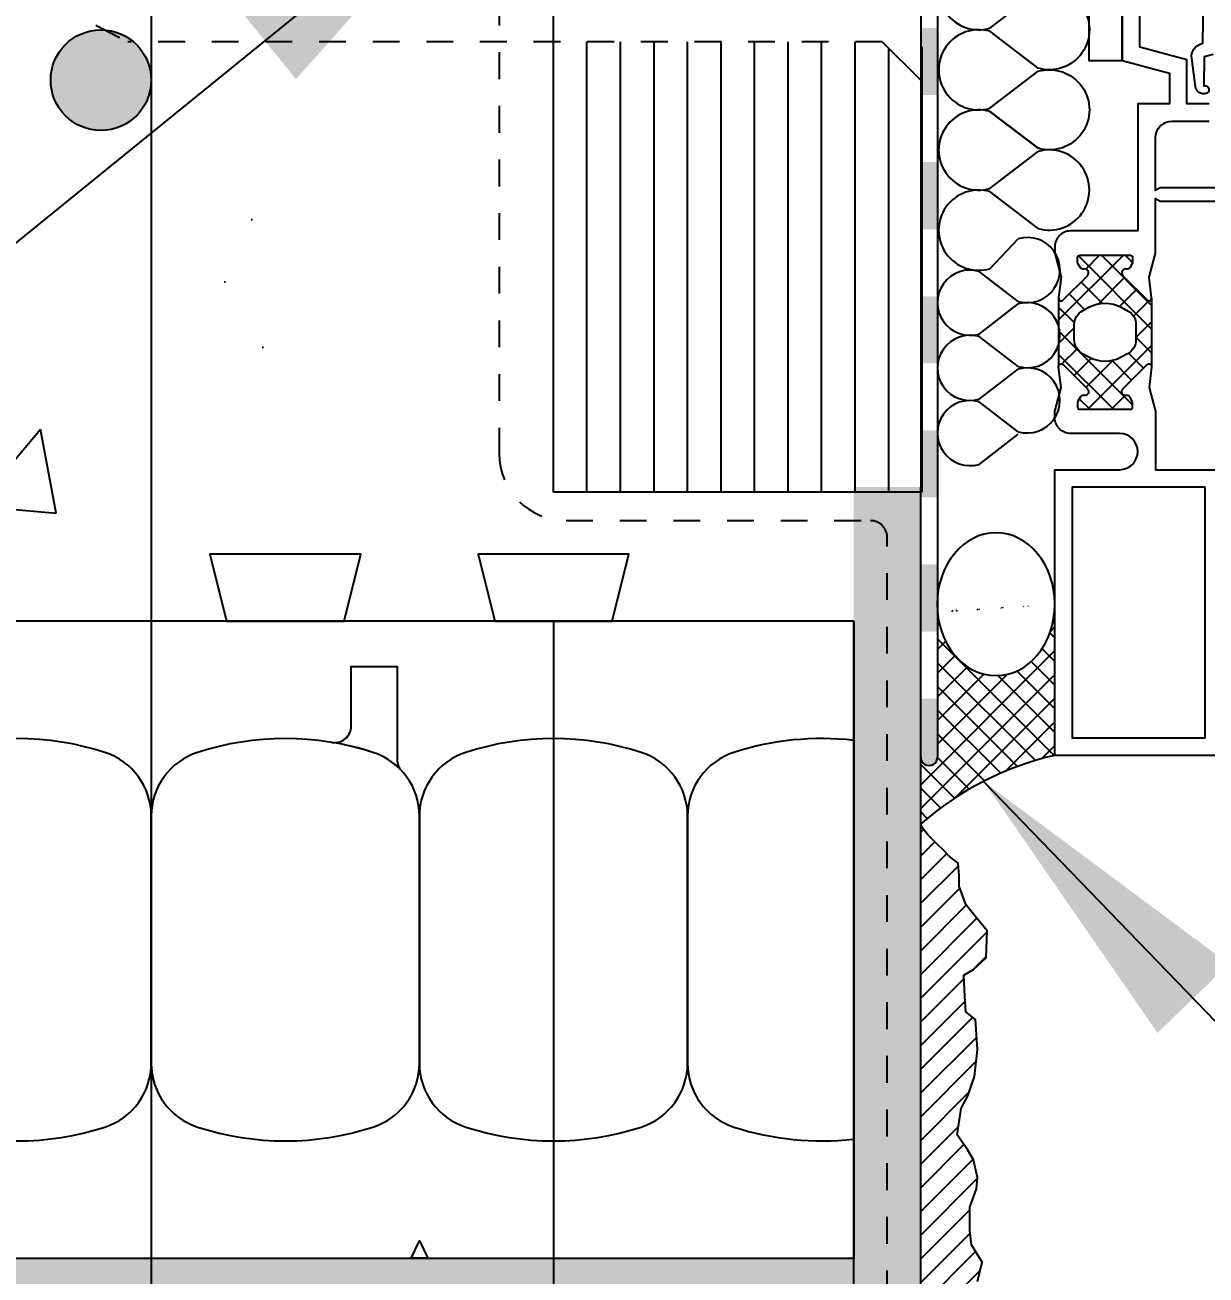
# Model space of a CAD drawing. Header units: inches. Extents: x 2950.6 to 3006.8, y 456.5 to 541.5.
# Drawn here: x 2981.751 to 2986.155, y 513.338 to 517.999 of the extents above; entities that cross this region are included whole.
import ezdxf

# ---------------------------------------------------------------- set-up
doc = ezdxf.new("R2010")
doc.units = ezdxf.units.IN
doc.header["$LTSCALE"] = 0.5
doc.header["$MEASUREMENT"] = 0
doc.linetypes.add('DASHED2', pattern=[0.375, 0.25, -0.125])
doc.linetypes.add('HIDDEN2', pattern=[0.1875, 0.125, -0.0625])
doc.layers.get('Defpoints').update_dxf_attribs({"linetype": 'CONTINUOUS'})
for name, color, linetype in [('HATCH', 12, 'CONTINUOUS'), ('LINE18', 9, 'CONTINUOUS'), ('line25', 2, 'CONTINUOUS'), ('LINE50', 5, 'CONTINUOUS'), ('LINE65', 3, 'CONTINUOUS'), ('LINE9', 9, 'CONTINUOUS'), ('TEXT', 4, 'CONTINUOUS')]:
    doc.layers.add(name, color=color, linetype=linetype)
doc.styles.add('DIM', font='romans.shx', dxfattribs={"width": 0.7})
doc.dimstyles.new('ext_12', dxfattribs={"dimscale": 12, "dimtxt": 0.09375, "dimasz": 0.09375, "dimexe": 0.09375, "dimexo": 0.0625, "dimgap": 0.0625, "dimtad": 1, "dimdec": 1, "dimzin": 3, "dimdsep": 46, "dimlunit": 4, "dimtxsty": 'DIM', "dimcen": 0.09, "dimdle": 0.09375, "dimclrt": 4, "dimadec": 0, "dimazin": 0, "dimtfac": 1, "dimtdec": 1, "dimtmove": 2, "dimatfit": 3, "dimfxl": 0, "dimfrac": 2, "dimtolj": 1, "dimtzin": 0, "dimarcsym": 0})
doc.dimstyles.new('ext_8', dxfattribs={"dimscale": 8, "dimtxt": 0.09375, "dimasz": 0.09375, "dimexe": 0.09375, "dimexo": 0.0625, "dimgap": 0.0625, "dimtad": 1, "dimdec": 1, "dimzin": 3, "dimdsep": 46, "dimlunit": 4, "dimtxsty": 'DIM', "dimcen": 0.09, "dimdle": 0.09375, "dimclrt": 4, "dimadec": 0, "dimazin": 0, "dimtfac": 1, "dimtdec": 1, "dimtmove": 2, "dimatfit": 3, "dimfxl": 0, "dimfrac": 2, "dimtolj": 1, "dimtzin": 0, "dimarcsym": 0})

# ---------------------------------------------------------------- blocks, each defined once
blk = doc.blocks.new('*D9')
at = {"layer": 'Defpoints', "color": 0}
for p in [(2982.222033475029, 519.0258174804447), (2983.722033475029, 516.2757823536009), (2983.722033475029, 508.6023314409059)]:
    blk.add_point(p, dxfattribs=at)
at = {"layer": 'TEXT', "color": 0, "lineweight": -2}
for p, q in [((2982.222033475029, 518.5258174804447), (2982.222033475029, 507.8523314409059)), ((2983.722033475029, 515.7757823536009), (2983.722033475029, 507.8523314409059)), ((2981.472033475029, 508.6023314409059), (2980.722033475029, 508.6023314409059)), ((2982.222033475029, 508.6023314409059), (2983.722033475029, 508.6023314409059)), ((2984.472033475029, 508.6023314409059), (2985.222033475029, 508.6023314409059))]:
    blk.add_line(p, q, dxfattribs=at)
at = {"layer": 'TEXT', "color": 0}
for points in [[(2981.472033475029, 508.7273314409059), (2981.472033475029, 508.4773314409059), (2982.222033475029, 508.6023314409059)], [(2984.472033475029, 508.7273314409059), (2984.472033475029, 508.4773314409059), (2983.722033475029, 508.6023314409059)]]:
    blk.add_solid(points, dxfattribs=at)
at = {"layer": 'TEXT', "color": 4, "insert": (2983.207460751109, 505.5809135576102), "char_height": 0.75, "attachment_point": 5, "style": 'DIM'}
blk.add_mtext('\\A1;1 1/2" \\P (38mm)MIN. \\PCOVER', dxfattribs=at)

msp = doc.modelspace()

# ---------------------------------------------------------------- hatches: boundary and pattern name
at = {"layer": 'HATCH'}
h = msp.add_hatch(dxfattribs=at)
h.set_pattern_fill('AR-CONC', color=256, scale=0.5)
h.set_pattern_definition([(49.99999999999999, (0, 0), (3.586300913003767, -0.3137606749129755), [0.375, -4.125]), (355, (0, 0), (-0.693756668065, 3.760960668500059), [0.3, -3.3]), (100.45144446, (0.298858405, -0.02614672), (2.89254423363556, 3.447199954843147), [0.3187009599999999, -3.505710559999999]), (46.18420000000001, (0, 1), (5.336206653357862, -0.8275964039653827), [0.5625, -6.1875]), (96.63563549, (0.444683725, 0.931033465), (4.673309728371142, 4.870593003872752), [0.47805171, -5.258568799999999]), (351.1841639899999, (0, 1), (4.673309725273866, 4.870593001349951), [0.45, -4.950000005]), (21, (0.5, 0.75), (2.984535260592308, -2.013094453326694), [0.375, -4.125]), (326.0000000000001, (0.5, 0.75), (1.216576659607909, 3.625750225234265), [0.3, -3.3]), (71.45144474, (0.74871127, 0.58224213), (4.201111883649856, 1.612655764031769), [0.31870095, -3.50571056]), (37.50000000000001, (0, 0), (0.06079927658645334, 1.664469269156557), [0, -3.26, 0, -3.35, 0, -3.3125]), (7.499999999999999, (0, 0), (1.315347687210743, 1.972058559411801), [0, -1.91, 0, -3.185, 0, -1.2625]), (327.5, (-1.115, 0), (2.669112180862045, -0.1127743586718988), [0, -1.25, 0, -3.9, 0, -5.175]), (317.5, (-1.615, 0), (2.915930846711931, 0.5005249116615886), [0, -1.625, 0, -2.59, 0, -3.675])])
h.paths.add_polyline_path([(2965.597032700647, 528.2683643803167), (2972.847034230647, 528.2683643803167), (2973.091004552706, 527.6569539931418), (2973.081363764787, 516.3884380712582), (2972.847034230647, 515.7758200329658), (2965.597032700647, 515.7758200329658), (2965.362613764787, 516.3884989056832), (2965.362613764787, 527.6631360552099)])
h.paths.add_polyline_path([(2973.597032700647, 528.2683643803167), (2980.847034230647, 528.2683643803167), (2981.091004552706, 527.6569539931418), (2981.081363764787, 516.3884380712582), (2980.847034230647, 515.7758200329658), (2973.597032700647, 515.7758200329658), (2973.362613764787, 516.3884989056832), (2973.362613764787, 527.6631360552099)])
h.paths.add_polyline_path([(2981.597032700647, 528.2683643803167), (2983.722033475028, 528.2683643803165), (2983.722033475028, 515.7758200329656), (2981.597032700647, 515.7758200329658), (2981.362613764787, 516.3884989056832), (2981.362613764787, 527.6631360552099)])
h.paths.add_polyline_path([(2961.612664307519, 528.275782353601), (2964.847034260026, 528.275782353601), (2965.130330474054, 527.6569539931418), (2965.091004552706, 516.3946809677514), (2964.847034260026, 515.775820025605), (2961.612664307519, 515.775820025605), (2961.612664307519, 521.1507823536011), (2962.612664307519, 522.1507823536011), (2960.612664307519, 522.1507823536011), (2961.612664307519, 523.1507823536011)])
h = msp.add_hatch(color=7, dxfattribs=at)
h.dxf.hatch_style = 1
h.paths.add_polyline_path([(2985.154221034606, 515.4874748817788), (2985.091721034606, 515.4874748817788), (2985.091721034606, 515.2700579720753), (2985.091721034606, 515.2674463329623, 1), (2985.154221034606, 515.2700579720644)])
h.paths.add_polyline_path([(2985.154221034606, 515.9874748817788), (2985.091721034606, 515.9874748817788), (2985.091721034606, 515.7374748817788), (2985.154221034606, 515.7374748817788)])
h.paths.add_polyline_path([(2985.154221034606, 516.4874748817788), (2985.091721034606, 516.4874748817788), (2985.091721034606, 516.2374748817788), (2985.154221034606, 516.2374748817788)])
h.paths.add_polyline_path([(2985.154221034606, 516.9874748817788), (2985.091721034606, 516.9874748817788), (2985.091721034606, 516.7374748817788), (2985.154221034606, 516.7374748817788)])
h.paths.add_polyline_path([(2985.154221034605, 517.4874748817788), (2985.091721034605, 517.4874748817788), (2985.091721034605, 517.2374748817788), (2985.154221034605, 517.2374748817788)])
h.paths.add_polyline_path([(2985.154221034605, 517.9874748817788), (2985.091721034605, 517.9874748817788), (2985.091721034605, 517.7374748817788), (2985.154221034605, 517.7374748817788)])
h.paths.add_polyline_path([(2985.154221034605, 518.4874748817788), (2985.091721034605, 518.4874748817788), (2985.091721034605, 518.2374748817788), (2985.154221034605, 518.2374748817788)])
h.paths.add_polyline_path([(2985.154221034605, 518.856285815062, -0.4142135623756731), (2985.169846034605, 518.871910815062, 0.4142135623746366), (2985.247971034606, 518.950035815062), (2985.247971034606, 518.9874748817788), (2985.185471034606, 518.9874748817788), (2985.185471034606, 518.950035815062, -0.4142135623755346), (2985.169846034606, 518.934410815062, 0.4142135623745082), (2985.091721034605, 518.856285815062), (2985.091721034605, 518.7374748817788), (2985.154221034605, 518.7374748817788)])
h.paths.add_polyline_path([(2985.247971034634, 519.4874748817788), (2985.185471034606, 519.4874748817788), (2985.185471034606, 519.2374748817788), (2985.247971034634, 519.2374748817788)])
h.paths.add_polyline_path([(2985.247971034634, 519.9874748817788), (2985.185471034606, 519.9874748817788), (2985.185471034606, 519.7374748817788), (2985.247971034634, 519.7374748817788)])
h.paths.add_polyline_path([(2985.247971034633, 520.4874748817788), (2985.185471034606, 520.4874748817788), (2985.185471034606, 520.2374748817788), (2985.247971034633, 520.2374748817788)])
h.paths.add_polyline_path([(2985.247971034633, 520.9874748817788), (2985.185471034606, 520.9874748817788), (2985.185471034606, 520.7374748817788), (2985.247971034633, 520.7374748817788)])
h.paths.add_polyline_path([(2985.247971034633, 521.4874748817788), (2985.185471034606, 521.4874748817788), (2985.185471034606, 521.2374748817788), (2985.24797103463, 521.2374748817788)])
h = msp.add_hatch(dxfattribs=at)
h.set_pattern_fill('ANSI37', color=256, scale=0.5, angle=90, style=0)
h.set_pattern_definition([(135, (82.32362642439375, 37.59743148209634), (-0.04419417382415922, -0.04419417382415922), []), (225, (82.32362642439375, 37.59743148209634), (0.04419417382415922, -0.04419417382415922), [])])
edge = h.paths.add_edge_path()
edge.add_arc((2985.482271961791, 520.4009040304262), 0.1661642217521128, 228.8685655293802, 311.1314344708668, ccw=False)
edge.add_line((2985.372971034633, 520.2757487032799), (2985.372971034633, 519.9319873141654))
edge.add_ellipse((2985.491667136997, 519.9319873141654), major_axis=(1.074093224865463e-17, 0.1754127354292336), ratio=0.6766675297186084, start_angle=-777.319396090199, end_angle=-629.9999999999999, ccw=False)
edge.add_line((2985.591572888948, 520.0267023707931), (2985.591572888948, 520.2757487032804))
edge = h.paths.add_edge_path()
edge.add_ellipse((2985.372227924989, 515.8392419458547), major_axis=(1.630721233958011e-17, 0.2663169879010638), ratio=0.8241799043534446, start_angle=816.671353963004, end_angle=989.9999999999754, ccw=False)
edge.add_line((2985.154221034606, 515.8083027910076), (2985.154221034606, 515.2700579720644))
edge.add_arc((2985.122971034606, 515.2687521525125), 0.03127727073610823, -177.60721764996947, 2.3927823500304726, ccw=False)
edge.add_line((2985.091721034606, 515.2674463329605), (2985.091721034606, 515.020057972075))
edge.add_arc((2985.853043704968, 514.1480183047737), 1.15761193400676, 103.04656695159878, 131.1221540485096, ccw=False)
edge.add_line((2985.591721034605, 515.2757487032774), (2985.591721034606, 515.8392419458634))
h = msp.add_hatch(dxfattribs=at)
h.set_pattern_fill('ANSI37', color=256, scale=0.5, angle=90, style=0)
h.set_pattern_definition([(135, (3507.209175470312, -2204.112254206035), (-0.04419417382415922, -0.04419417382415922), []), (225, (3507.209175470312, -2204.112254206035), (0.04419417382415922, -0.04419417382415922), [])])
h.paths.add_polyline_path([(2986.750607785773, 516.5308184969296), (2986.997537992121, 516.5308184969296, -0.973119193628529), (2987.002713944388, 516.3408897587184), (2986.750660958561, 516.3407487181527, -1.000279793165599)])
h.paths.add_polyline_path([(2986.874072888947, 516.3482487032776, 1), (2986.874072888947, 516.5233184969298, 1)], flags=16)
h.paths.add_polyline_path([(2987.092040303095, 517.7016481675829), (2987.092040303095, 517.8265420368199, -0.3927408574796724), (2987.117762053039, 517.8070774859244), (2987.228739831787, 517.5308184969296), (2987.124169907134, 517.5308184969296, 0.3145636000813645), (2986.780891574324, 517.5846912488333), (2986.754379345523, 517.5887267403538), (2986.754379345523, 517.6151959475056, -0.1494430697769666), (2986.87344321901, 517.7176812620002), (2986.874040303095, 517.7176812620002, 0.1929134893777459), (2986.894757681031, 517.7259835604756, -0.08922647140676533), (2986.988810674884, 517.7402821162333), (2986.992139867516, 517.7214013265808, 0.31529878887884), (2986.994735578157, 517.7188056159399)])
h.paths.add_polyline_path([(2985.713184153958, 517.0639062681886, 0.7725978076390988), (2985.698503833368, 517.0889491026061, -0.343148791993915), (2985.687127766749, 517.0935732577387), (2985.677792831376, 517.1097418400897, -0.1316524975867668), (2985.676721034606, 517.11374184009), (2985.676721034606, 517.1325982465506, -0.414213562373095), (2985.684721034606, 517.1405982465504), (2985.873721034606, 517.1405982465504, -0.414213562373095), (2985.881721034606, 517.1325982465506), (2985.881721034606, 517.11374184009, -0.1316524975867363), (2985.880649237837, 517.1097418400897), (2985.871314302464, 517.0935732577387, -0.3431487919940244), (2985.859938235845, 517.0889491026061, 0.7725978076389638), (2985.845257915255, 517.0639062681886), (2985.952660651407, 516.9565035320367), (2985.952660651407, 516.749993874521), (2985.845257915255, 516.6425911383686, 0.7725978076393586), (2985.859938235845, 516.6175483039516, -0.3431487919941011), (2985.871314302464, 516.6129241488185), (2985.880649237837, 516.5967555664676, -0.1316524975865104), (2985.881721034606, 516.5927555664676), (2985.881721034606, 516.573899160007, -0.414213562373095), (2985.873721034606, 516.5658991600072), (2985.684721034606, 516.5658991600072, -0.414213562373095), (2985.676721034606, 516.573899160007), (2985.676721034606, 516.5927555664676, -0.1316524975865104), (2985.677792831376, 516.5967555664676), (2985.687127766749, 516.6129241488185, -0.343148791994153), (2985.698503833368, 516.6175483039516, 0.7725978076392856), (2985.713184153958, 516.6425911383686), (2985.605781417805, 516.749993874521), (2985.605781417805, 516.9565035320367)])
h.paths.add_polyline_path([(2985.894221034606, 516.8809100144082), (2985.894221034606, 516.825737848406, -0.3238484292968788), (2985.852983154813, 516.7687467715133, -0.326501620107139), (2985.705458916558, 516.7687467717461, -0.3238484397582524), (2985.664221034606, 516.8257378493491), (2985.664221034606, 516.8809100144082, -0.3238484345287045), (2985.705458915479, 516.937901091656, -0.3265016201076595), (2985.852983153734, 516.937901091656, -0.3238484345260935)], flags=16)
h = msp.add_hatch(dxfattribs=at)
h.set_pattern_fill('AR-SAND', color=256, scale=0.05)
h.set_pattern_definition([(37.50000000000001, (298.7739481103213, 14.09028808615363), (-0.003149667905480408, 0.09634118845065794), [0, -0.07600000000000001, 0, -0.085, 0, -0.08125]), (7.499999999999999, (298.7739481103213, 14.09028808615363), (0.08848883526338636, 0.141107303261487), [0, -0.041, 0, -0.0685, 0, -0.02625]), (327.5, (298.7124481103215, 14.09028808615363), (0.1557070930875748, 0.0002829526768482471), [0, -0.025, 0, -0.09000000000000001, 0, -0.1175]), (317.5, (298.7124481103215, 14.09028808615363), (0.1503063302286147, 0.04388377824671247), [0, -0.0125, 0, -0.059, 0, -0.0675])])
h.paths.add_polyline_path([(2984.841721034606, 513.4007823536009), (2980.745991910015, 513.4007823536009), (2980.745991910015, 513.2757823536009), (2984.841721034606, 513.2757823536009)])
h.paths.add_polyline_path([(2985.091721034604, 511.4257770647635), (2984.841721034606, 511.4257770647635), (2984.841721034606, 516.2757827202951), (2985.091721034606, 516.2757827202951)])
h.paths.add_polyline_path([(2980.745991910015, 511.6757770647633), (2985.091721034604, 511.6757770647633), (2985.091721034604, 511.4257770647597), (2980.745991910015, 511.4257770647597)])
h.paths.add_polyline_path([(2980.495991910015, 513.150782353601), (2980.745991910015, 513.150782353601), (2980.745991910015, 511.4257770647631), (2980.495991910015, 511.4257770647631)])
h.paths.add_polyline_path([(2961.612664307519, 513.4007823536009), (2980.745991910015, 513.4007823536009), (2980.745991910015, 513.150782353601), (2961.612664307519, 513.150782353601)])
h.paths.add_polyline_path([(2984.841721034605, 511.6757770647633), (2985.091721034604, 511.6757770647633), (2985.091721034604, 511.4257770647635), (2984.841721034605, 511.4257770647635)], flags=16)
h = msp.add_hatch(dxfattribs=at)
h.set_pattern_fill('ANSI31', color=256, scale=0.5)
h.set_pattern_definition([(45, (82.32362642439375, 37.59743148209634), (-0.04419417382415922, 0.04419417382415922), [])])
h.paths.add_polyline_path([(2961.612664307519, 512.9647286294387), (2961.666821885887, 512.9681129414433), (2961.749632910667, 512.9753108463316), (2962.091653586139, 512.9753108463316), (2962.152867472197, 512.9609150365574), (2962.268066874058, 512.9573160841132), (2962.340071998468, 512.9681129414429), (2962.401285884531, 512.9789245485787), (2962.505694048035, 512.9609150365574), (2962.620893449893, 512.9465192267832), (2962.754112460368, 512.9465192267832), (2962.840515677265, 512.9573160841132), (2962.937724794526, 512.9789245485787), (2963.031327057663, 512.9825235010227), (2963.135735221166, 512.9825235010227), (2963.189735398975, 512.9753108463316), (2963.272546423756, 512.9717118938876), (2963.351750594415, 512.9501181792273), (2963.452551903792, 512.9465192267832), (2963.520964836091, 512.9717118938873), (2963.603775860872, 512.9897214059087), (2963.702817729213, 512.993172860302), (2963.800012184468, 512.9571833358672), (2963.875624163009, 512.9427727762901), (2963.965634234029, 512.9427727762901), (2964.019634411839, 512.9463717287322), (2964.037639358444, 512.9463717287323), (2964.116843529102, 512.9535696336203), (2964.142047521947, 512.9679801931968), (2964.149246568189, 512.9715791456416), (2964.22484388472, 512.9715791456415), (2964.268052824172, 512.9571833358672), (2964.275251870412, 512.9355748714019), (2964.318460809866, 512.9319759189599), (2964.372460987675, 512.9355748714021), (2964.44446611209, 512.9355748714021), (2964.480461343295, 512.9391738238461), (2964.487675051543, 512.9499706811758), (2964.498466289898, 512.9571833358656), (2964.516471236508, 512.9679801931976), (2964.646083392856, 512.9679801931976), (2964.714481663147, 512.9427727762901), (2964.800884880043, 512.9427727762901), (2964.81888982665, 512.9571833358674), (2964.847700673625, 512.9715791456432), (2964.872890004459, 512.9823760029718), (2964.962900075479, 512.989573907858), (2965.024113961538, 512.993172860302), (2965.060109192743, 512.982376002972), (2965.085313185589, 512.9787770505278), (2965.132114317159, 512.9679801931976), (2965.189721349091, 512.9679801931976), (2965.290522658471, 512.9643812407554), (2965.319333505449, 512.9715791456437), (2965.366134637011, 512.9823760029717), (2965.384139583618, 512.9823760029718), (2965.502945839605, 512.9715791456416), (2965.596548102739, 512.9679801931976), (2965.634640001177, 512.9427432766802), (2965.753460919169, 512.9463422291225), (2965.832665089826, 512.9679506935878), (2965.922660498839, 512.9679506935877), (2966.001879331503, 512.9643517411437), (2966.09548159464, 512.9643517411437), (2966.14228272621, 512.9535401340087), (2966.275487074676, 512.9571390864527), (2966.318696014127, 512.9895444082481), (2966.383502092303, 513.0003560153833), (2966.509507394529, 513.0003560153833), (2966.577920326827, 512.989544408248), (2966.635512696753, 512.982346503362), (2966.711124675293, 512.9823465033619), (2966.790328845949, 512.9931433606922), (2966.865940824489, 512.9715496460318), (2967.042354112407, 512.9715496460318), (2967.107160190582, 512.9931433606922), (2967.225966446567, 512.9931433606922), (2967.301563763097, 512.978747550918), (2967.474384858901, 512.978747550918), (2967.530217787787, 512.9751190988642), (2967.580625773484, 512.964307491729), (2967.74984001516, 512.9607085392869), (2967.850641324545, 512.9499116819569), (2968.001850619609, 512.9355158721825), (2968.091860690633, 512.9355158721825), (2968.19986104625, 512.9391148246265), (2968.336672248841, 512.9895149086384), (2968.419483273623, 512.9931138610805), (2968.5886975153, 512.9895149086384), (2968.685906632561, 512.9463127295127), (2968.801106034421, 512.9391148246265), (2968.873111158836, 512.9391148246265), (2968.941524091135, 512.9499116819567), (2969.009922361428, 512.9571095868429), (2969.078335293727, 512.9607085392867), (2969.186335649345, 512.9643074917291), (2969.243942681279, 512.9319169197385), (2969.333952752302, 512.9319169197385), (2969.455412831849, 512.9499116819567), (2969.682234105461, 512.9499116819567), (2969.736234283269, 512.967921193978), (2969.858647393378, 512.9787180513081), (2969.988259549729, 512.9823170037504), (2970.092667713232, 512.9463127295124), (2970.197075876735, 512.9391148246264), (2970.33747927144, 512.9463127295126), (2970.373489164652, 512.9607085392867), (2970.416683442098, 512.971520146422), (2970.495902274759, 512.9751190988641), (2970.593096730015, 512.9751190988642), (2970.704703939757, 512.967921193978), (2970.80911210326, 512.967921193978), (2970.863126943078, 512.978718051308), (2970.917127120888, 512.9967128135245), (2970.985525391178, 513.0003117659686), (2971.071943270087, 512.9967128135246), (2971.187142671944, 512.9967128135245), (2971.201540764426, 512.9535106343989), (2971.273545888842, 512.9463127295127), (2971.349157867382, 512.9463127295126), (2971.388759952709, 512.9643074917291), (2971.428362038037, 512.9823170037504), (2971.485969069972, 512.9859159561944), (2971.615581226322, 512.9859159561943), (2971.701984443259, 512.9823170037522), (2971.784795468, 512.9787180513082), (2971.808958458232, 512.9571095868429), (2971.891769483014, 512.9462979797077), (2972.10778485626, 512.9462979797078), (2972.140187895347, 512.9535106343989), (2972.183382172791, 512.9607085392869), (2972.240989204725, 512.9607085392869), (2972.35259641447, 512.9715053966152), (2972.384999453557, 512.9355011223776), (2972.43540743925, 512.9283032174914), (2972.500213517425, 512.9319021699336), (2972.514611609905, 512.9571095868429), (2972.554213695233, 512.9751043490593), (2972.651422812495, 512.9787033015033), (2972.784627160962, 512.9679064441731), (2972.817030200048, 512.9679064441731), (2972.885443132348, 512.9535106343991), (2972.932244263918, 512.9355011223776), (2973.079846704864, 512.9355011223776), (2973.112249743951, 512.9498969321498), (2973.205866669099, 512.964307491729), (2973.378673102892, 512.9679064441731), (2973.511877451358, 512.9679064441731), (2973.601887522379, 512.9607085392867), (2973.771101764057, 513.0255044330712), (2973.850305934705, 513.0111086232989), (2974.037525122996, 512.9751043490593), (2974.167137279341, 512.9283032174911), (2974.289535727447, 512.8886999908078), (2974.426346930037, 512.8815020859216), (2974.505551100691, 512.9066947530258), (2974.617158310436, 512.9283032174911), (2974.735011535859, 512.9536728822546), (2974.96903185571, 512.9428760249243), (2975.141838289506, 512.9572718346986), (2975.192246275198, 512.9932761089382), (2975.365067371008, 512.9932761089382), (2975.595480836729, 512.9968750613804), (2975.595480836729, 512.9464749773684), (2975.70708804647, 512.9392770724822), (2975.82950115658, 512.9392770724822), (2975.905098473113, 512.9716676444727), (2975.984302643767, 512.9824792516077), (2976.121113846357, 512.9824792516077), (2976.182313070408, 512.9644697395848), (2976.254318194825, 512.9716676444732), (2976.434338336869, 512.9860782040502), (2976.553144592851, 512.9464749773684), (2976.679149895077, 512.9464749773684), (2976.812368905552, 512.9608707871427), (2976.869975937485, 513.0004740138244), (2977.008106720853, 512.9932023599116), (2977.166515062165, 512.9788065501374), (2977.2241220941, 512.9356043710135), (2977.364525488805, 512.8996000967742), (2977.533739730483, 512.9103969541044), (2977.623749801504, 512.9356043710135), (2977.7101530184, 512.9500001807861), (2977.825367082271, 512.9535991332301), (2977.904571252926, 512.9535991332301), (2977.987367615698, 512.9716086452512), (2978.030576555151, 512.9896034074678), (2978.142183764894, 512.9860044550256), (2978.253790974637, 512.9535991332301), (2978.365398184382, 512.9464012283441), (2978.439675920135, 512.9283622167109), (2978.51168104455, 512.9823612531668), (2978.598084261447, 512.9895739078579), (2978.727696417797, 512.9715643958365), (2978.814099634693, 512.9391590740412), (2978.925721506446, 512.9283622167109), (2979.030129669949, 512.975163348281), (2979.091328893998, 512.993172860302), (2979.228140096589, 512.989573907858), (2979.314543313486, 512.9715643958366), (2979.354145398814, 512.9211643118248), (2979.454946708192, 512.9211643118248), (2979.530558686732, 512.9283622167108), (2979.688967028045, 512.9139664069367), (2979.757379960345, 512.9535696336203), (2979.919380493773, 512.9535696336203), (2979.976987525708, 512.9859602056091), (2980.189410706838, 513.0003707651882), (2980.239804030522, 512.9859602056091), (2980.333420955668, 512.9823612531669), (2980.333420955668, 512.9139664069368), (2980.30101791658, 512.9031547998017), (2980.2866198241, 512.8887589900295), (2980.293818870342, 512.8383589060194), (2980.304610108695, 512.7843451197613), (2980.340620001909, 512.6871439041748), (2980.358624948515, 512.6691491419585), (2980.319022863186, 512.5719331765728), (2980.293818870341, 512.5323299498899), (2980.27220706961, 512.4495245440829), (2980.279406115851, 512.3847139004914), (2980.266078349999, 512.24658197577), (2980.266078349999, 512.1961818917645), (2980.27327739624, 512.12777229573), (2980.284068634596, 512.0593626996907), (2980.316471673684, 512.034155282783), (2980.327277574049, 511.9909531036589), (2980.334476620289, 511.9369540672012), (2980.316471673684, 511.8901529356326), (2980.294874534962, 511.8613465662803), (2980.291282342846, 511.8217433395972), (2980.309272627444, 511.7749422080295), (2980.298481389086, 511.6993347071099), (2980.27327739624, 511.6237272061882), (2980.266078349999, 511.566129217288), (2980.287675488722, 511.4761111567917), (2980.309272627444, 511.4617153470168), (2980.298481389087, 511.3897067985392), (2980.251680257519, 511.3285098571977), (2980.266078349999, 511.2601002611622), (2980.298481389087, 511.2565013087202), (2980.381277751859, 511.2672981660503), (2980.453282876274, 511.2276949393687), (2980.543292947297, 511.2204970344807), (2980.618904925837, 511.249303403834), (2980.716114043098, 511.2529023562761), (2980.741303373937, 511.2529023562761), (2980.849318391563, 511.1989033198203), (2980.928522562221, 511.2276949393687), (2981.036522917838, 511.24570445139), (2981.241747052728, 511.2240959869245), (2981.270543237692, 511.1880917126852), (2981.356946454588, 511.1880917126852), (2981.44695652561, 511.2025022722643), (2981.508170411669, 511.2276949393687), (2981.540573450756, 511.2312938918108), (2981.626976667652, 511.2348928442549), (2981.702573984186, 511.2276949393685), (2981.888532239725, 511.2022810251869), (2981.967736410381, 511.2418842518706), (2982.100955420855, 511.2490821567567), (2982.147756552425, 511.2130778825173), (2982.334975740708, 511.2202757874052), (2982.532986167349, 511.2490821567568), (2982.586986345158, 511.2490821567567), (2982.695001362783, 511.2166768349615), (2982.813807618769, 511.1950831203008), (2982.975822814187, 511.209478930073), (2983.062226031105, 511.2166768349614), (2983.188231333328, 511.2382852994266), (2983.33224158216, 511.2418842518705), (2983.433042891538, 511.2094789300751), (2983.580659994493, 511.2058799776311), (2983.739068335806, 511.2274884420964), (2983.814680314346, 511.259879014087), (2983.940685616571, 511.267091668778), (2984.030695687591, 511.2526811092008), (2984.149501943577, 511.2526811092007), (2984.207108975509, 511.2346863469826), (2984.347512370217, 511.2418842518706), (2984.4663186262, 511.2850864309944), (2984.523397825824, 511.2453504560668), (2984.678199313011, 511.2057472293851), (2984.851020408814, 511.2237567414064), (2984.926617725346, 511.2453504560666), (2985.067035782059, 511.2417515036246), (2985.091721034604, 511.2542468416335), (2985.126653418444, 511.2597610156458), (2985.227454727823, 511.2561620632018), (2985.306673560488, 511.2741568254202), (2985.295867660122, 511.4649750539421), (2985.256265574796, 511.5441815073078), (2985.231061581947, 511.6161900557855), (2985.270663667278, 511.6881986042694), (2985.303066706363, 511.7385986882755), (2985.310265752603, 511.814206189195), (2985.2742705214, 511.8898136901147), (2985.267056813151, 511.9402137741255), (2985.263464621035, 512.0338160372661), (2985.277862713514, 512.0950277284082), (2985.285061759757, 512.1346309550979), (2985.328197389166, 512.2874684354965), (2985.299401204206, 512.3666748888558), (2985.259784456866, 512.4602771519972), (2985.256192264751, 512.5718889271625), (2985.259784456866, 512.6474964280776), (2985.30299339632, 512.7231039289984), (2985.320998342925, 512.7878998227836), (2985.30299339632, 512.8959126455012), (2985.274197211359, 512.9679211939788), (2985.238187318146, 513.0651224095575), (2985.259784456866, 513.1731352322739), (2985.259784456866, 513.2343469234212), (2985.30299339632, 513.3135533767872), (2985.320998342926, 513.3855471754588), (2985.281396257599, 513.450357819048), (2985.274197211358, 513.5043568555028), (2985.274197211358, 513.5907759635617), (2985.299401204203, 513.6591708097898), (2985.30299339632, 513.702372988915), (2985.288595303838, 513.7671836325056), (2985.266998165111, 513.8031879067438), (2985.227396079787, 513.8607858956442), (2985.241955454364, 513.9594325921236), (2985.267159447212, 514.0062337236908), (2985.292363440057, 514.0782422721678), (2985.303169340422, 514.1790424401923), (2985.295955632174, 514.2906542153537), (2985.25996040097, 514.319460584706), (2985.256353546846, 514.3770585736053), (2985.25276135473, 514.4562650269687), (2985.288756585932, 514.4778734914345), (2985.33557237951, 514.5210756705582), (2985.339164571626, 514.6218758385829), (2985.288756585903, 514.6830875297453), (2985.259960400968, 514.7190918039686), (2985.234756408124, 514.7874866501987), (2985.234756408124, 514.8270898768802), (2985.231164216008, 514.8738910084478), (2985.19876117692, 514.899098425357), (2985.177149376189, 514.9207068898228), (2985.151945383342, 514.9458995569254), (2985.119542344256, 514.9783048787202), (2985.099777956613, 515.0028485543999), (2985.09625907454, 515.0092942192296), (2985.091721034605, 515.0200579720756), (2985.091721034604, 511.4257770647597), (2980.495991910014, 511.4257770647631), (2980.495991910015, 513.150782353601), (2961.612664307519, 513.1507823536009)])
at = {"layer": 'LINE65'}
msp.add_hatch(color=256, dxfattribs=at).paths.add_polyline_path([(2982.222033475028, 517.79320987605, 1), (2981.847033475028, 517.79320987605, 1)])

# ---------------------------------------------------------------- linework, layer by layer
at = {"layer": 'HATCH'}
for p, q in [((2983.847033475028, 516.2566320388506), (2983.847033475028, 517.9362649577848)), ((2983.972033475028, 516.2566320388506), (2983.972033475028, 517.9362649577848)), ((2984.097033475028, 516.2566320388506), (2984.097033475028, 517.9362649577849)), ((2984.222033475028, 516.2566320388506), (2984.222033475028, 517.9362649577849)), ((2984.347033475028, 516.2566320388506), (2984.347033475028, 517.9362649577849)), ((2984.597033475028, 516.2566320388506), (2984.597033475029, 517.9362649577852)), ((2984.722033475028, 516.2566320388506), (2984.722033475028, 517.9362649577852)), ((2984.847033475028, 516.2566320388506), (2984.847033475028, 517.9362649577852)), ((2984.972033475028, 516.2566320388506), (2984.972033475027, 517.9122343839564)), ((2985.097033475028, 516.2566320388506), (2985.097033475027, 517.9175468243781)), ((2985.349603256762, 517.6763287702306), (2985.529332661969, 517.5389377084539)), ((2985.529332661968, 517.5389377084539), (2985.349603256762, 517.6763287702306)), ((2985.349603256762, 517.3891946947577), (2985.529247489364, 517.5271153992477)), ((2985.529247489364, 517.2399813237755), (2985.349518084158, 517.3773723855522)), ((2985.349518084158, 517.0902383100794), (2985.455535976586, 517.2017912981452)), ((2985.455535976586, 516.9683868763783), (2985.309438242182, 517.0800687841328)), ((2985.309438242182, 516.8466643623659), (2985.455466741813, 516.9587768040122)), ((2985.605781417805, 516.9806456676603), (2985.605781417805, 516.725851738897)), ((2985.952660651407, 516.9806456676603), (2985.952660651407, 516.725851738897)), ((2985.455466741813, 516.7253723822454), (2985.30936900741, 516.8370542899992)), ((2985.30936900741, 516.6036498682329), (2985.45539750704, 516.7157623098793)), ((2985.45539750704, 516.4823578881125), (2985.309299772637, 516.5940397958661)), ((2985.309299772637, 516.3606353740998), (2985.455328272267, 516.4727478157464))]:
    msp.add_line(p, q, dxfattribs=at)
msp.add_lwpolyline([(2985.349943947179, 518.585020233472, -1.331509838655778), (2985.349943947179, 518.8721543089449), (2985.529673352386, 518.7347632471682, 1.25386884222624), (2985.606717815671, 518.9289087035703, -1.253868842176588), (2985.529673352385, 518.7347632471682), (2985.349943947179, 518.8721543089449, 1.331509838655574), (2985.349943947179, 518.585020233472), (2985.529588179782, 518.7229409379619, -1.331509838655574), (2985.529588179782, 518.4358068624898), (2985.349858774575, 518.5731979242665, 1.331509838655574), (2985.349858774575, 518.2860638487937), (2985.529503007177, 518.4239845532835, -1.331509838655574), (2985.529503007177, 518.1368504778106), (2985.34977360197, 518.2742415395882, 1.331509838655574), (2985.34977360197, 517.9871074641152), (2985.529417834573, 518.1250281686051, -1.331509838655574), (2985.529417834573, 517.8378940931323), (2985.349688429367, 517.9752851549089, 1.331509838655574), (2985.349688429367, 517.6881510794368), (2985.529332661968, 517.8260717839267, -1.331509838655574), (2985.529332661968, 517.5389377084539)], format="xyb", dxfattribs=at)
msp.add_lwpolyline([(2985.863148364096, 516.9334762546065, -0.2734560415951634), (2985.894221034606, 516.8809100144082), (2985.894221034606, 516.825737848406, -0.2734560397667185), (2985.863148364454, 516.7731716084046), (2985.839486305615, 516.760150319819, -0.2569805071132461), (2985.718955766074, 516.760150319819), (2985.695293705474, 516.7731716089539, -0.2734560434246889), (2985.664221034606, 516.8257378493491), (2985.664221034606, 516.8809100144082, -0.2734560415960702), (2985.695293705116, 516.9334762546065), (2985.718955764836, 516.9464975434668, -0.2569805071137504), (2985.839486304377, 516.9464975434663)], format="xyb", close=True, dxfattribs=at)
for centre, radius, start, end in [((2985.307934164608, 517.5327617324942), 0.1494918310990201, 73.8150857361322, 286.1849142638678), ((2985.307934164608, 517.5327617324942), 0.1494918310989655, 73.8150857361322, 286.1849142638678), ((2985.570916581518, 517.3835483615115), 0.1494918310986926, 253.8150857360767, 106.1849142638947), ((2985.307848992004, 517.2338053478159), 0.1494918310989655, 73.8150857361322, 286.1849142638678), ((2985.489407784883, 517.0850890872617), 0.1215183336881267, 253.8150857361322, 106.1849142638678), ((2985.275566433886, 516.9633665732493), 0.1215183336881267, 73.8150857361322, 286.1849142638678), ((2985.48933855011, 516.8420745931288), 0.1215183336881267, 253.8150857361322, 106.1849142638678), ((2985.275497199114, 516.720352079116), 0.1215183336877131, 73.8150857362395, 286.1849142637605), ((2985.489269315337, 516.5990600989959), 0.1215183336881267, 253.8150857361322, 106.1849142638678), ((2985.275427964341, 516.477337584983), 0.1215183336877131, 73.8150857362395, 286.1849142637605)]:
    msp.add_arc(centre, radius, start, end, dxfattribs=at)
at = {"layer": 'LINE18', "linetype": 'HIDDEN2'}
for p in [(2982.015479876948, 517.998764957783), (2984.948002901198, 517.9362649577853)]:
    msp.add_line(p, (2982.134988543489, 517.9362649577839), dxfattribs=at)
at = {"layer": 'LINE18'}
msp.add_line((2984.948002901198, 517.9362649577853), (2985.091721034606, 517.7925468243776), dxfattribs=at)
for points in [[(2986.166572888949, 517.7047818678662), (2986.084110752277, 517.7047818678662), (2986.084110752277, 517.8693175273353), (2985.908363479059, 517.9164088672661), (2985.908363479059, 518.4164088672661), (2986.049110752277, 518.577444970355), (2986.151572888948, 518.577444970355), (2986.151572888948, 518.5252972204127, 0.3639702342661525), (2986.159836407171, 518.5154491428826)], [(2986.182229465978, 517.8885426066373), (2986.148229994763, 517.8799499403254), (2986.14669791053, 517.7724691047821), (2986.151697402631, 517.7723978395844, -0.9999999999999848), (2986.151269811443, 517.7424008869763), (2986.145135791929, 517.7424883242812, -0.3727193515204652), (2986.11581444608, 517.7686121973439), (2986.113205495815, 517.7886514183939), (2986.102047700881, 517.8743539027079, -0.3800361709519329), (2986.139377993845, 517.9292848685787), (2986.143940426608, 517.9304379295205), (2986.152041826791, 518.4987782606842, -0.4577045202689281), (2986.169436402354, 518.513371852042)], [(2985.843363479059, 518.4387806396986), (2985.843363479059, 517.8665326130478), (2986.019110752277, 517.8194412731169), (2986.019110752277, 517.7047818678662), (2985.901721034606, 517.7047818678662), (2985.901721034606, 517.23074870328), (2985.649721034606, 517.2307487032805, 0.4142135623740908), (2985.591721034606, 517.1727487032805), (2985.591721034605, 517.1499563230806, 0.06554346281804448), (2985.592572888948, 517.1434858469526), (2985.615290501247, 517.0587025636247), (2985.605855956289, 516.9818643610944, 0.7132930678969379), (2985.622852485617, 516.9735745998488), (2985.713184153958, 517.0639062681886, 0.7725978076385306), (2985.698503833368, 517.0889491026061, -0.3431487919936307), (2985.687127766749, 517.0935732577387), (2985.677792831376, 517.1097418400897, -0.1316524975860437), (2985.676721034606, 517.11374184009), (2985.676721034606, 517.1325982465506, -0.4142135623731601), (2985.684721034606, 517.1405982465504), (2985.873721034606, 517.1405982465504, -0.4142135623731601), (2985.881721034606, 517.1325982465506), (2985.881721034606, 517.11374184009, -0.1316524975860435), (2985.880649237837, 517.1097418400897), (2985.871314302464, 517.0935732577392, -0.3431487919941411), (2985.859938235845, 517.0889491026061, 0.7725978076394043), (2985.845257915255, 517.0639062681886), (2985.935589583595, 516.9735745998488, 0.713293067896942), (2985.952586112923, 516.9818643610944), (2985.943151567965, 517.0587025636247), (2985.965869180262, 517.1434858469426, 0.06554346281272118), (2985.966721034605, 517.1499563230697), (2985.966721034607, 517.3517686445513), (2985.984041542682, 517.341768644551), (2986.216572888949, 517.341768644551)], [(2986.216572888949, 517.3917686445512), (2985.984041542682, 517.3917686445512), (2985.966721034605, 517.3817686445501), (2985.966721034606, 517.5777818678663, -0.4142135623722979), (2986.028721034605, 517.6397818678662), (2986.166572888949, 517.6397818678662)], [(2986.216721034607, 515.2757487032774), (2985.591721034605, 515.2757487032774), (2985.591721034606, 516.3407487032774), (2985.833369180262, 516.3407487032774, 1.000000000003211), (2985.833369180262, 516.4757487032781), (2985.649721034606, 516.4757487032776, -0.4142135623740909), (2985.591721034606, 516.5337487032776), (2985.591721034606, 516.5565410834785, -0.06554346281528432), (2985.592572888948, 516.563011559606), (2985.615290501247, 516.647794842933), (2985.605855956289, 516.7246330454628, -0.7132930678969658), (2985.622852485617, 516.7329228067089), (2985.713184153958, 516.6425911383686, -0.7725978076383387), (2985.698503833368, 516.6175483039516, 0.3431487919937011), (2985.687127766749, 516.6129241488185), (2985.677792831376, 516.5967555664676, 0.1316524975860435), (2985.676721034606, 516.5927555664676), (2985.676721034606, 516.573899160007, 0.4142135623731601), (2985.684721034606, 516.5658991600072), (2985.873721034606, 516.5658991600072, 0.4142135623731601), (2985.881721034606, 516.573899160007), (2985.881721034606, 516.5927555664676, 0.1316524975860434), (2985.880649237837, 516.5967555664676), (2985.871314302464, 516.6129241488185, 0.3431487919942176), (2985.859938235845, 516.6175483039516, -0.7725978076396093), (2985.845257915255, 516.6425911383686), (2985.935589583595, 516.7329228067089, -0.7132930678969659), (2985.952586112923, 516.7246330454628), (2985.943151567965, 516.647794842933), (2985.965869180263, 516.5630115596119, -0.06554346281523721), (2985.966721034606, 516.5565410834844), (2985.966721034606, 516.3407487032774), (2986.601721034605, 516.3407487032774)]]:
    msp.add_lwpolyline(points, format="xyb", dxfattribs=at)
msp.add_lwpolyline([(2986.151721034607, 516.2757487032774), (2985.656721034605, 516.2757487032774), (2985.656721034605, 515.3407487032774), (2986.151721034607, 515.3407487032774)], close=True, dxfattribs=at)
at = {"layer": 'line25'}
for p, q in [((2985.091721034606, 530.650782353601), (2985.091721034606, 516.2566320388507)), ((2983.722033475028, 516.2566320388506), (2983.722033475027, 526.0393272542024)), ((2984.472033475028, 516.2566320388506), (2984.472033475028, 517.936264957785)), ((2985.091721034606, 516.2566320388513), (2983.722033475028, 516.2566320388506)), ((2984.841721034606, 515.7757823536009), (2961.612664307519, 515.7757823536009)), ((2984.841721034606, 515.7757823536009), (2984.841721034606, 513.4007823536009))]:
    msp.add_line(p, q, dxfattribs=at)
for points in [[(2982.940867474673, 515.7757823536009), (2983.003199475384, 516.0257823536009), (2982.440867474673, 516.0257823536009), (2982.503199475384, 515.7757823536009)], [(2983.940867474673, 515.7757823536009), (2984.003199475384, 516.0257823536009), (2983.440867474673, 516.0257823536009), (2983.503199475384, 515.7757823536009)]]:
    msp.add_lwpolyline(points, close=True, dxfattribs=at)
at = {"layer": 'line25', "color": 12}
msp.add_arc((2985.853043704968, 514.1480183047739), 1.157611934006588, 103.0465669515938, 131.122154048511, dxfattribs=at)
at = {"layer": 'line25', "color": 12, "extrusion": (0, 0, -1)}
msp.add_ellipse((2985.372227924989, 515.8392419458547), major_axis=(1.630721233958011e-17, 0.2663169879010638), ratio=0.8241799043534446, start_param=-10.99557428756428, end_param=-4.71238898038469, dxfattribs=at)
at = {"layer": 'LINE50', "linetype": 'DASHED2', "ltscale": 0.5}
for p, q in [((2983.519299423869, 520.8972506804467), (2983.519299423869, 516.4007823536004)), ((2983.769299423869, 516.1507823536004), (2984.904221034605, 516.1507823536009)), ((2984.966721034606, 511.6549440647633), (2984.966721034605, 516.0882823536009))]:
    msp.add_line(p, q, dxfattribs=at)
at = {"layer": 'LINE50'}
for p, q in [((2984.841721034606, 515.7757823536009), (2984.841721034606, 513.4007823536009)), ((2984.841721034606, 513.4007823536009), (2984.841721034606, 515.7757823536009)), ((2961.612664307519, 513.4007823536009), (2984.841721034606, 513.4007823536009))]:
    msp.add_line(p, q, dxfattribs=at)
at = {"layer": 'LINE50', "linetype": 'DASHED2', "ltscale": 0.5}
for centre, radius, start, end in [((2983.769299423869, 516.4007823536004), 0.2500000000001137, 180, 270), ((2984.904221034605, 516.0882823536009), 0.0625, 6.513775987637282e-12, 90.00000000002606)]:
    msp.add_arc(centre, radius, start, end, dxfattribs=at)
at = {"layer": 'LINE65'}
msp.add_circle((2982.034533475028, 517.79320987605), 0.1875, dxfattribs=at)
at = {"layer": 'LINE9', "ltscale": 0.5}
msp.add_line((2985.154221034605, 518.856285815062), (2985.154221034606, 515.2700579720753), dxfattribs=at)
at = {"layer": 'LINE9'}
for p, q in [((2985.091721034604, 511.4257770647635), (2985.091721034606, 516.2757827814111)), ((2984.841721034606, 513.2757823536009), (2984.841721034606, 515.7757823536009))]:
    msp.add_line(p, q, dxfattribs=at)
for points in [[(2985.372971034633, 521.161199160017), (2985.247971034633, 521.161199160017), (2985.247971034634, 519.3573963888276), (2985.718363479059, 518.8870039444024), (2985.718363479059, 517.8665326130478), (2985.843363479059, 517.8665326130478), (2985.843363479059, 518.9387806396986), (2985.372971034633, 519.4091730841243), (2985.372971034633, 521.161199160017)], [(2985.30299339632, 513.3135533767869), (2985.320998342926, 513.3855471754592), (2985.281396257598, 513.4503578190485), (2985.274197211358, 513.5043568555044), (2985.274197211358, 513.5907759635608), (2985.299401204203, 513.6591708097891), (2985.30299339632, 513.7023729889148), (2985.288595303838, 513.7671836325059), (2985.266998165116, 513.8031879067436), (2985.227396079788, 513.8607858956435), (2985.241955454364, 513.959432592124), (2985.267159447212, 514.0062337236919), (2985.292363440057, 514.0782422721692), (2985.303169340422, 514.179042440193), (2985.295955632174, 514.2906542153538), (2985.25996040097, 514.3194605847053), (2985.256353546845, 514.3770585736034), (2985.25276135473, 514.4562650269687), (2985.288756585932, 514.477873491434), (2985.33557237951, 514.5210756705579), (2985.339164571627, 514.6218758385836), (2985.288756585932, 514.6830875297306), (2985.25996040097, 514.7190918039684), (2985.234756408124, 514.7874866501985), (2985.234756408124, 514.8270898768802), (2985.231164216007, 514.8738910084481), (2985.19876117692, 514.8990984253575), (2985.177149376189, 514.9207068898228), (2985.151945383342, 514.9458995569254), (2985.119542344255, 514.9783048787209), (2985.099777956613, 515.0028485544004), (2985.09625907454, 515.0092942192274), (2985.091721034606, 515.0200579720753)]]:
    msp.add_lwpolyline(points, dxfattribs=at)
for points in [[(2983.048956551951, 515.2867361368053, 0.03726669551365532), (2982.89526115672, 515.3240659127088, 0.4630356070046749), (2982.967951020349, 515.3857296514798), (2982.967951020349, 515.6073280029489), (2983.138782727421, 515.6073280029489), (2983.138782727421, 515.2612346898997, 0.1890023580125322), (2983.155432876942, 515.2187606836005, 0.1284073578147628)], [(2982.048956551951, 515.2867361368053, 0.1576707807867563), (2981.395110398105, 515.2867361368054, 0.325304629325042), (2981.222033475028, 515.0488646584043), (2981.222033475028, 514.1277000487977, 0.3253046293250404), (2981.395110398105, 513.8898285703966, 0.1576707807867641), (2982.048956551951, 513.8898285703966, 0.3253046293250395), (2982.222033475028, 514.1277000487977), (2982.222033475028, 515.0488646584043, 0.3253046293250305)], [(2983.048956551951, 515.2867361368053, 0.1576707807867563), (2982.395110398105, 515.2867361368054, 0.325304629325042), (2982.222033475028, 515.0488646584043), (2982.222033475028, 514.1277000487977, 0.3253046293250404), (2982.395110398105, 513.8898285703966, 0.1576707807867641), (2983.048956551951, 513.8898285703966, 0.3253046293250395), (2983.222033475028, 514.1277000487977), (2983.222033475028, 515.0488646584043, 0.3253046293250305)], [(2984.048956551951, 515.2867361368053, 0.1576707807867563), (2983.395110398105, 515.2867361368054, 0.325304629325042), (2983.222033475028, 515.0488646584043), (2983.222033475028, 514.1277000487977, 0.3253046293250404), (2983.395110398105, 513.8898285703966, 0.1576707807867641), (2984.048956551951, 513.8898285703966, 0.3253046293250395), (2984.222033475028, 514.1277000487977), (2984.222033475028, 515.0488646584043, 0.3253046293250305)]]:
    msp.add_lwpolyline(points, format="xyb", close=True, dxfattribs=at)
msp.add_lwpolyline([(2984.841721034606, 515.3315196022013, 0.1068168568490803), (2984.395110398105, 515.2867361368054, 0.325304629325042), (2984.222033475028, 515.0488646584043), (2984.222033475028, 514.1277000487977, 0.3253046293250404), (2984.395110398105, 513.8898285703966, 0.1068168568490873), (2984.841721034606, 513.8450451050006)], format="xyb", dxfattribs=at)
msp.add_lwpolyline([(2983.190783475028, 513.4007823536009), (2983.222033475028, 513.4652671450531), (2983.253283475028, 513.4007823536009)], close=True, dxfattribs=at)
at = {"layer": 'LINE9', "ltscale": 0.5}
msp.add_arc((2985.122971034606, 515.2687521525149), 0.03127727073617388, 177.6072176288101, 2.392782365425896, dxfattribs=at)

# ---------------------------------------------------------------- dimensions: what is measured, and where the dimension line sits
at = {"layer": 'TEXT'}
dim = msp.add_linear_dim(base=(2983.722033475029, 508.6023314409059), p1=(2982.222033475029, 519.0258174804447), p2=(2983.722033475029, 516.2757823536009), text='<> \\P (38mm)MIN. \\PCOVER', dimstyle='ext_8', dxfattribs=at)
dim.commit()
dim.dimension.update_dxf_attribs({"geometry": '*D9', "text_midpoint": (2983.207460751109, 505.5809135576102), "dimtype": 160})

# ---------------------------------------------------------------- leaders
for points in [[(2983.519299423869, 518.6490165170236), (2966.647563092053, 504.966524130053), (2965.064207873472, 504.966524130053)], [(2985.325980795315, 515.1786831770879), (2991.693515162623, 508.5852111896041), (2993.397930701646, 508.5852111896041)]]:
    msp.add_leader(points, dimstyle='ext_12', override={"dimgap": 0.0625, "dimtad": 0}, dxfattribs=at)

doc.saveas('drawing.dxf')
